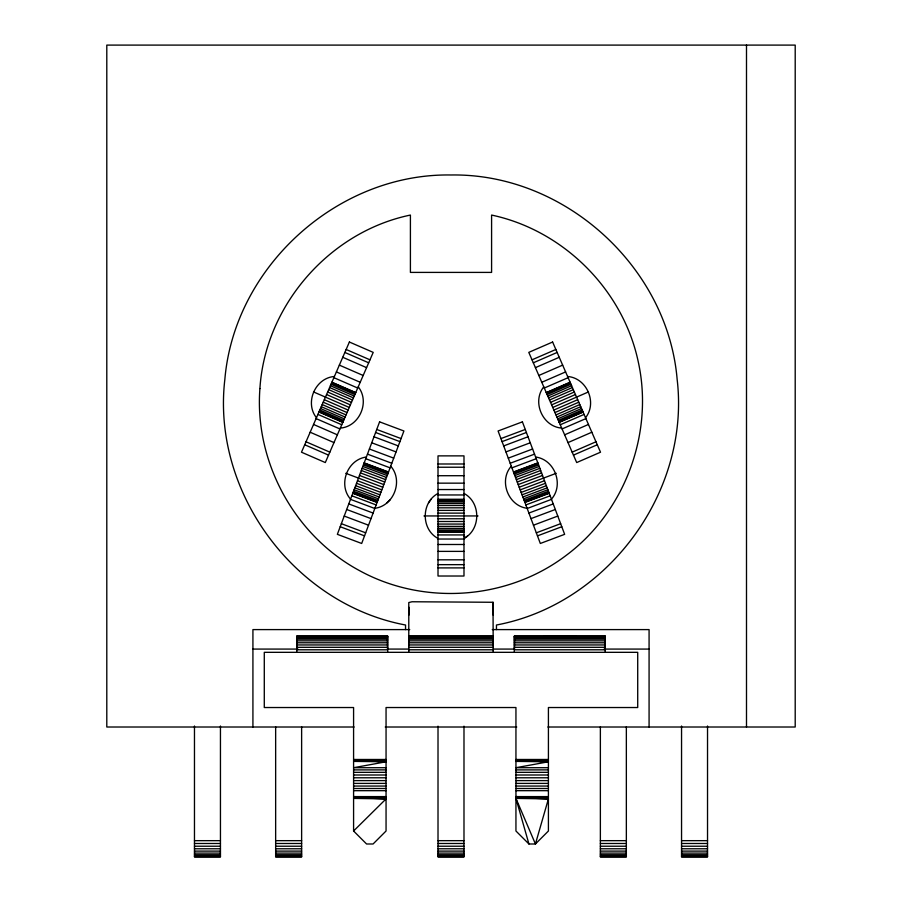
<?xml version="1.0" encoding="UTF-8"?>
<svg xmlns="http://www.w3.org/2000/svg" width="902" height="902" viewBox="0 0 902 902"><rect width="100%" height="100%" fill="white"/><g stroke="black" fill="none" stroke-linecap="round" stroke-linejoin="round"><path stroke-width="1.35" d="M605.197 649.079L605.242 636.09L514.32 636.09L514.32 652.326M296.95 649.079L297.198 636.09L296.758 649.079M409.057 611.06L408.786 615.153L409.046 607.35M605.05 636.09L605.242 652.326M548.416 798.901L535.427 843.99L528.933 843.99L515.944 831.001L515.944 707.529L386.056 707.529L386.056 831.001L373.067 843.99L366.573 843.99L353.584 831.001L353.584 707.529L264.286 707.529L264.286 652.326L637.714 652.326L637.714 707.529L548.416 707.529L548.416 831.001L535.427 843.99L515.944 798.394L548.416 798.901L515.944 797.424L548.416 797.898L515.944 796.601L548.416 796.601M334.405 376.484C315.238 377.915 304.436 402.754 316.467 417.75M438.011 493.45C421.008 502.403 420.997 529.485 438.011 538.438M543.771 386.834C531.74 401.83 542.542 426.669 561.709 428.1M585.533 417.75C597.564 402.754 586.762 377.915 567.595 376.484M511.299 466.165C498.524 480.518 508.04 505.875 527.118 508.288M551.438 499.156C564.212 484.791 554.685 459.434 535.619 457.032M428.506 502.955L431.1 499.246M374.882 508.288C393.96 505.875 403.476 480.518 390.701 466.165M463.989 536.837L463.989 455.871L438.011 455.871L438.011 576.017L463.989 576.017L463.989 538.438C480.935 529.553 481.059 502.391 463.989 493.45M353.584 831.001L386.056 798.901L353.584 797.424L386.056 797.898L353.584 796.601L386.056 796.601M386.71 503.012L390.363 499.55M463.989 538.438L467.428 536.07M532.022 359.819L555.846 349.469M533.319 362.807L557.143 352.445M535.427 367.644L559.251 357.282M538.832 375.48L562.656 365.118M541.786 382.279L565.61 371.917M544.289 388.029L568.113 377.679M546.262 392.584L570.087 382.222M546.364 392.81L570.188 382.448M546.657 393.475L570.481 383.125M547.131 394.58L570.955 384.218M547.785 396.068L571.609 385.706M548.574 397.895L572.398 387.544M549.498 400.026L573.322 389.664M550.524 402.382L574.348 392.02M551.618 404.885L575.442 394.524M552.746 407.467L588.476 391.93M553.862 410.06L577.686 399.699M554.955 412.564L578.78 402.202M555.982 414.92L579.806 404.558M556.906 417.04L580.73 406.689M557.695 418.878L581.519 408.516M558.349 420.366L582.173 410.004M558.823 421.459L582.647 411.109M559.116 422.136L583.042 412L559.217 422.361M560.255 424.763L584.079 414.401M562.081 428.946L585.905 418.596M564.629 434.82L588.454 424.459M568.012 442.589L591.825 432.227M572.161 452.139L595.985 441.777M573.458 455.115L597.282 444.765M500.937 438.586L525.257 429.453M502.087 441.619L526.407 432.486M503.688 445.915L528.008 436.782M505.943 451.913L530.263 442.781M508.288 458.137L532.608 449.004M510.205 463.256L534.525 454.134M511.93 467.834L536.25 458.701M513.497 472.017L537.817 462.895M513.588 472.253L537.908 463.121M513.836 472.941L538.156 463.808M514.264 474.057L538.584 464.925M514.828 475.579L539.148 466.447M515.538 477.451L539.858 468.318M516.35 479.627L540.67 470.494M517.252 482.029L541.572 472.896M518.21 484.577L542.53 475.455M519.202 487.227L556.23 473.313M520.195 489.865L544.515 480.732M521.153 492.424L545.473 483.292M522.055 494.826L546.375 485.693M522.878 496.991L547.187 487.858M523.577 498.862L547.897 489.73M524.152 500.385L548.461 491.252M524.569 501.501L548.89 492.368M524.829 502.188L549.149 493.056M524.908 502.425L549.228 493.293M525.855 504.928L550.175 495.796M527.196 508.491L551.505 499.358M528.91 513.058L553.23 503.925M530.996 518.616L555.316 509.483M533.465 525.201L557.786 516.068M536.329 532.823L560.649 523.69M537.468 535.867L561.788 526.734M366.381 457.032C347.315 459.434 337.788 484.791 350.562 499.156M340.291 428.1C359.458 426.669 370.26 401.83 358.229 386.834M576.389 636.147L543.59 636.09M386.056 759.484L353.584 759.484L386.056 760.961L353.584 760.487L386.056 761.784L353.584 767.715L386.056 767.715M548.416 759.484L515.944 759.484L548.416 760.961L515.944 760.487L548.416 761.784L515.944 767.715L548.416 767.715M438.011 463.989L463.989 463.989M438.011 467.236L463.989 467.236M438.011 475.715L463.989 475.715M438.011 483.156L463.989 483.156M438.011 489.549L463.989 489.549M438.011 494.961L463.989 494.961M438.011 499.268L463.989 499.268M438.011 499.708L463.989 499.708M438.011 499.956L463.989 499.956M438.011 500.689L463.989 500.689M438.011 501.884L463.989 501.884M438.011 503.508L463.989 503.508M438.011 505.503L463.989 505.503M438.011 507.826L463.989 507.826M438.011 510.385L463.989 510.385M438.011 513.125L463.989 513.125M423.974 515.944L478.026 515.944M438.011 518.763L463.989 518.763M438.011 521.503L463.989 521.503M438.011 524.062L463.989 524.062M438.011 526.385L463.989 526.385M438.011 528.38L463.989 528.38M438.011 530.004L463.989 530.004M438.011 531.199L463.989 531.199M438.011 531.932L463.989 531.932M438.011 532.18L463.989 532.18M438.011 534.931L463.989 534.931L464.361 537.93L463.989 539.035L438.011 539.035M438.011 544.492L463.989 544.492M438.011 551.381L463.989 551.381M438.011 559.815L463.989 559.815M438.011 564.652L463.989 564.652M438.011 567.899L463.989 567.899M409.733 629.596L252.921 629.596L252.921 727.012M492.267 629.596L649.079 629.596L649.079 727.012M408.786 636.09L493.214 636.09M296.758 636.293L387.68 636.293M408.786 636.293L493.214 636.293M514.32 636.293L605.242 636.293M296.758 636.88L387.68 636.88M408.786 636.88L493.214 636.88M514.32 636.88L605.242 636.88M296.758 637.861L387.68 637.861M408.786 637.861L493.214 637.861M514.32 637.861L605.242 637.861M296.758 639.191L387.68 639.191M408.786 639.191L493.214 639.191M514.32 639.191L605.242 639.191M296.758 640.848L387.68 640.848M408.786 640.848L493.214 640.848M514.32 640.848L605.242 640.848M296.758 642.788L387.68 642.788M408.786 642.788L493.214 642.788M514.32 642.788L605.242 642.788M296.758 644.953L387.68 644.953M408.786 644.953L493.214 644.953M514.32 644.953L605.242 644.953M296.758 647.309L387.68 647.309M408.786 647.309L493.214 647.309M514.32 647.309L605.242 647.309M252.921 649.079L297.874 649.079M408.933 649.079L387.488 649.079L387.488 636.09M493.067 649.079L514.512 649.079L514.512 636.09M604.126 649.079L649.079 649.079M296.758 649.79L387.68 649.79M408.786 649.79L493.214 649.79M514.32 649.79L605.242 649.79M354.125 727.012L106.797 727.012L106.797 45.1L795.203 45.1L795.203 727.012L547.875 727.012M385.244 727.012L516.756 727.012M353.584 769.891L386.056 769.891M515.944 769.891L548.416 769.891M353.584 772.337L386.056 772.337M515.944 772.337L548.416 772.337M353.584 774.998L386.056 774.998M515.944 774.998L548.416 774.998M353.584 777.783L386.056 777.783M515.944 777.783L548.416 777.783M353.584 780.613L386.056 780.613M515.944 780.613L548.416 780.613M353.584 783.398L386.056 783.398M515.944 783.398L548.416 783.398M353.584 786.059L386.056 786.059M515.944 786.059L548.416 786.059M353.584 788.506L386.056 788.506M515.944 788.506L548.416 788.506M353.584 790.682L386.056 790.682M515.944 790.682L548.416 790.682M194.471 840.664L220.449 840.664M275.651 840.664L301.629 840.664M438.011 840.664L463.989 840.664M600.371 840.664L626.349 840.664M681.551 840.664L707.529 840.664M194.471 843.483L220.449 843.483M275.651 843.483L301.629 843.483M438.011 843.483L463.989 843.483M600.371 843.483L626.349 843.483M681.551 843.483L707.529 843.483M194.471 846.223L220.449 846.223M275.651 846.223L301.629 846.223M438.011 846.223L463.989 846.223M600.371 846.223L626.349 846.223M681.551 846.223L707.529 846.223M194.471 848.782L220.449 848.782M275.651 848.782L301.629 848.782M438.011 848.782L463.989 848.782M600.371 848.782L626.349 848.782M681.551 848.782L707.529 848.782M194.471 851.105L220.449 851.105M275.651 851.105L301.629 851.105M438.011 851.105L463.989 851.105M600.371 851.105L626.349 851.105M681.551 851.105L707.529 851.105M194.471 853.1L220.449 853.1M275.651 853.1L301.629 853.1M438.011 853.1L463.989 853.1M600.371 853.1L626.349 853.1M681.551 853.1L707.529 853.1M194.471 854.724L220.449 854.724M275.651 854.724L301.629 854.724M438.011 854.724L463.989 854.724M600.371 854.724L626.349 854.724M681.551 854.724L707.529 854.724M194.471 855.919L220.449 855.919M275.651 855.919L301.629 855.919M438.011 855.919L463.989 855.919M600.371 855.919L626.349 855.919M681.551 855.919L707.529 855.919M194.471 856.652L220.449 856.652M275.651 856.652L301.629 856.652M438.011 856.652L463.989 856.652M600.371 856.652L626.349 856.652M681.551 856.652L707.529 856.652M515.944 761.389L548.416 761.784M353.584 761.389L386.056 761.784M353.584 798.394L386.056 798.901M376.743 429.453L401.063 438.586M375.593 432.486L399.913 441.619M373.992 436.782L398.312 445.915M371.737 442.781L396.057 451.913M369.392 449.004L393.712 458.137M367.475 454.134L391.795 463.256M365.75 458.701L390.07 467.834M364.183 462.895L388.503 472.017M364.092 463.121L388.412 472.253M363.844 463.808L388.164 472.941M363.416 464.925L387.736 474.057M362.852 466.447L387.172 475.579M362.142 468.318L386.462 477.451M361.33 470.494L385.65 479.627M360.428 472.896L384.748 482.029M359.47 475.455L383.79 484.577M345.77 473.313L382.798 487.227M357.485 480.732L381.805 489.865M356.527 483.292L380.847 492.424M355.625 485.693L379.945 494.826M354.813 487.858L379.122 496.991M354.103 489.73L378.423 498.862M353.539 491.252L377.848 500.385M353.11 492.368L377.431 501.501M352.851 493.056L377.171 502.188M352.772 493.293L377.092 502.425M351.825 495.796L376.145 504.928M350.495 499.358L374.804 508.491M348.77 503.925L373.09 513.058M346.684 509.483L371.004 518.616M344.214 516.068L368.535 525.201M341.351 523.69L365.671 532.823M340.212 526.734L364.532 535.867M493.214 652.326L493.022 602.277L412.034 601.758L408.786 602.547L408.786 652.326M346.154 349.469L369.978 359.819M344.857 352.445L368.681 362.807M342.749 357.282L366.573 367.644M339.344 365.118L363.168 375.48M336.39 371.917L360.214 382.279M333.887 377.679L357.711 388.029M331.913 382.222L355.738 392.584M331.812 382.448L355.636 392.81M331.519 383.125L355.343 393.475M331.045 384.218L354.869 394.58M330.391 385.706L354.215 396.068M329.602 387.544L353.426 397.895M328.678 389.664L352.502 400.026M327.651 392.02L351.476 402.382M326.558 394.524L350.382 404.885M313.524 391.93L349.254 407.467M324.314 399.699L348.138 410.06M323.22 402.202L347.044 412.564M322.194 404.558L346.018 414.92M321.27 406.689L345.094 417.04M320.481 408.516L344.305 418.878M319.827 410.004L343.651 420.366M319.353 411.109L343.177 421.459M319.06 411.774L342.884 422.136M318.958 412L342.783 422.361M317.921 414.401L341.745 424.763M316.095 418.596L339.919 428.946M313.546 424.459L337.371 434.82M310.175 432.227L333.988 442.589M306.015 441.777L329.839 452.139M304.718 444.765L328.542 455.115M493.214 615.153L493.022 602.277M515.944 798.394L528.933 843.99M746.495 45.1L746.495 727.012M707.529 726.009L707.529 856.9L681.551 856.9L681.551 726.009M626.349 726.832L626.349 856.9L600.371 856.9L600.371 726.832M496.461 629.596L496.461 625.007C607.768 604.227 690.425 491.894 677.154 379.449C667.672 266.609 564.212 173.083 451 174.988C337.788 173.083 234.328 266.609 224.846 379.449C211.575 491.894 294.232 604.227 405.539 625.007L405.539 629.596M463.989 726.166L463.989 856.9L438.011 856.9L438.011 726.166M387.68 652.326L387.68 636.09L296.758 636.09L296.758 652.326M301.629 726.832L301.629 856.9L275.651 856.9L275.651 726.832M220.449 726.009L220.449 856.9L194.471 856.9L194.471 726.009M259.911 388.548C254.308 461.813 294.514 535.506 359.165 570.436C423.489 605.941 507.217 599.954 565.836 555.643C624.849 511.874 654.164 433.208 638.188 361.488C622.865 289.621 563.468 230.303 491.59 215.059L491.59 272.404L410.41 272.404L410.41 215.059C329.196 231.882 265.098 305.767 259.911 388.548M379.595 421.854L337.359 534.334L361.679 543.466L403.916 430.987L379.595 421.854M349.39 342.027L301.482 452.206L325.306 462.557L373.214 352.378L349.39 342.027M552.61 342.027L528.786 352.378L576.694 462.557L600.518 452.206L552.61 342.027M522.405 421.854L498.084 430.987L540.321 543.466L564.641 534.334L522.405 421.854"/></g></svg>
